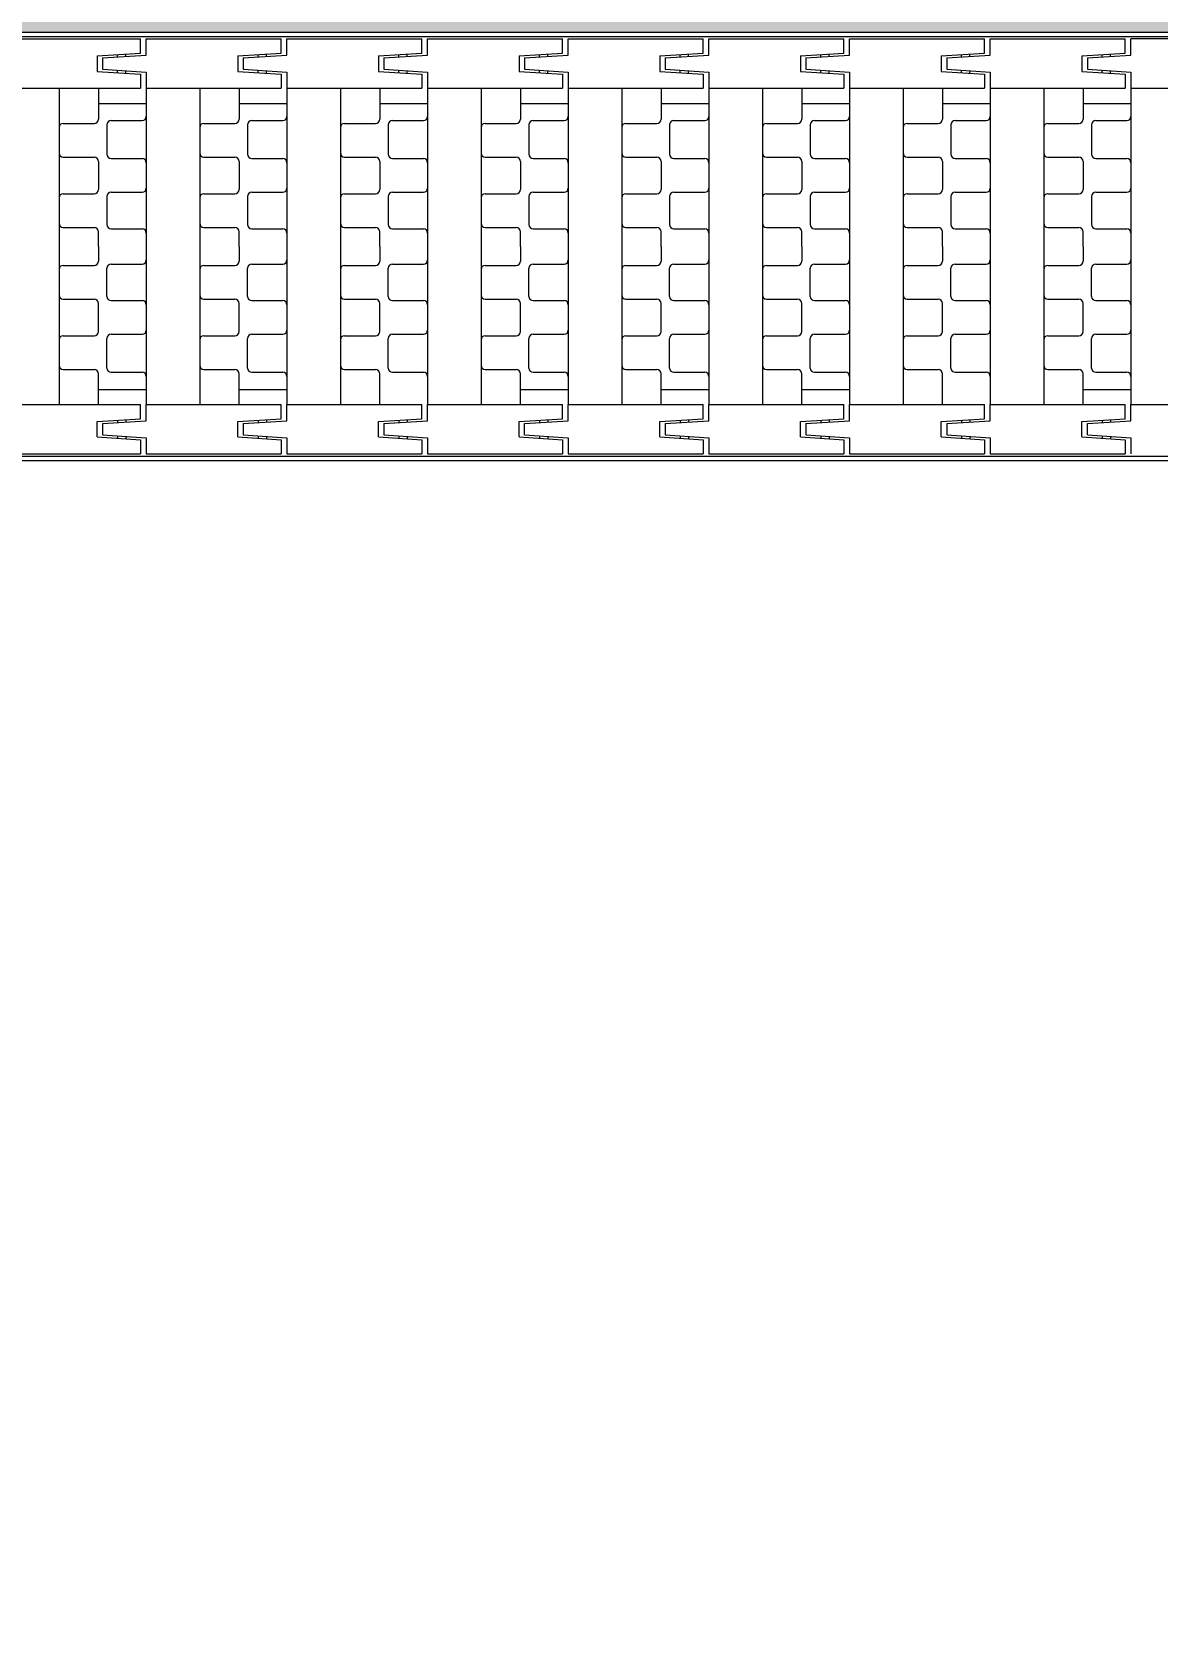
# Model space of a CAD drawing. Header units: millimetres. Extents: x 4003075 to 5615882, y 1445368 to 2591247.
# Drawn here: x 5357577 to 5358103, y 2466413 to 2467168 of the extents above; entities that cross this region are included whole.
import ezdxf

# ---------------------------------------------------------------- set-up
doc = ezdxf.new("R2010")
doc.units = ezdxf.units.MM
doc.layers.add('A_Text', color=3, linetype='Continuous')
doc.layers.add('XR-평면도$0$A-ELEV-PATT', color=9, linetype='Continuous')
doc.layers.add('XR-평면도$0$A-CNTL', color=9, linetype='Continuous', lineweight=15)
doc.layers.add('XR-평면도$0$A-ELEV-LIN3', color=9, linetype='Continuous', lineweight=18)
doc.styles.add('돋움', font='')
doc.styles.get('돋움').set_extended_font_data('DotumChe')

# ---------------------------------------------------------------- blocks, each defined once
blk = doc.blocks.new('XR-평면도$0$무소음트렌치')
at = {"layer": 'XR-평면도$0$A-ELEV-LIN3'}
for p, q in [((0, 200), (7800, 200)), ((1.97, 198.03), (7798.03, 198.03)), ((2189.82, 196.88), (2252.87, 196.88)), ((2252.87, 190.31), (2252.87, 196.88)), ((2255.5, 189.32), (2255.5, 196.88)), ((2255.5, 196.88), (2318.55, 196.88)), ((2318.55, 190.31), (2318.55, 196.88)), ((2321.18, 196.88), (2384.23, 196.88)), ((2321.18, 189.32), (2321.18, 196.88)), ((2384.23, 190.31), (2384.23, 196.88)), ((2386.86, 189.32), (2386.86, 196.88)), ((2386.86, 196.88), (2449.91, 196.88)), ((2449.91, 190.31), (2449.91, 196.88)), ((2452.54, 189.32), (2452.54, 196.88)), ((2452.54, 196.88), (2515.6, 196.88)), ((2515.6, 190.31), (2515.6, 196.88)), ((2518.22, 189.32), (2518.22, 196.88)), ((2518.22, 196.88), (2581.28, 196.88)), ((2581.28, 190.31), (2581.28, 196.88)), ((2583.91, 196.88), (2646.96, 196.88)), ((2583.91, 189.32), (2583.91, 196.88)), ((2646.96, 190.31), (2646.96, 196.88)), ((2649.59, 189.32), (2649.59, 196.88)), ((2649.59, 196.88), (2712.64, 196.88)), ((2712.64, 190.31), (2712.64, 196.88)), ((2715.27, 189.32), (2715.27, 196.88)), ((2778.32, 196.88), (2715.27, 196.88)), ((2232.51, 189), (2252.87, 190.31)), ((2232.51, 189), (2232.51, 181.77)), ((2235.14, 188.01), (2255.5, 189.32)), ((2242.02, 188.45), (2242.02, 189.61)), ((2245.96, 188.71), (2245.96, 189.86)), ((2298.19, 189), (2318.55, 190.31)), ((2298.19, 189), (2298.19, 181.77)), ((2300.82, 188.01), (2321.18, 189.32)), ((2307.7, 188.45), (2307.7, 189.61)), ((2311.64, 188.71), (2311.64, 189.86)), ((2363.87, 189), (2384.23, 190.31)), ((2363.87, 189), (2363.87, 181.77)), ((2366.5, 188.01), (2386.86, 189.32)), ((2373.38, 188.45), (2373.38, 189.61)), ((2377.32, 188.71), (2377.32, 189.86)), ((2429.55, 189), (2449.91, 190.31)), ((2429.55, 189), (2429.55, 181.77)), ((2432.18, 188.01), (2452.54, 189.32)), ((2439.06, 188.45), (2439.06, 189.61)), ((2443, 188.71), (2443, 189.86)), ((2495.24, 189), (2515.6, 190.31)), ((2495.24, 189), (2495.24, 181.77)), ((2497.86, 188.01), (2518.22, 189.32)), ((2504.74, 188.45), (2504.74, 189.61)), ((2508.69, 188.71), (2508.69, 189.86)), ((2560.92, 189), (2581.28, 190.31)), ((2560.92, 189), (2560.92, 181.77)), ((2563.54, 188.01), (2583.91, 189.32)), ((2570.43, 188.45), (2570.43, 189.61)), ((2574.37, 188.71), (2574.37, 189.86)), ((2626.6, 189), (2646.96, 190.31)), ((2626.6, 189), (2626.6, 181.77)), ((2629.23, 188.01), (2649.59, 189.32)), ((2636.11, 188.45), (2636.11, 189.61)), ((2640.05, 188.71), (2640.05, 189.86)), ((2692.28, 189), (2712.64, 190.31)), ((2692.28, 189), (2692.28, 181.77)), ((2694.91, 188.01), (2715.27, 189.32)), ((2701.79, 188.45), (2701.79, 189.61)), ((2705.73, 188.71), (2705.73, 189.86)), ((2232.51, 181.77), (2252.87, 180.46)), ((2235.14, 188.01), (2235.14, 182.76)), ((2235.14, 182.76), (2255.5, 181.44)), ((2242.02, 181.16), (2242.02, 182.31)), ((2245.96, 180.9), (2245.96, 182.06)), ((2255.5, 181.44), (2255.5, 173.89)), ((2298.19, 181.77), (2318.55, 180.46)), ((2300.82, 188.01), (2300.82, 182.76)), ((2300.82, 182.76), (2321.18, 181.44)), ((2307.7, 181.16), (2307.7, 182.31)), ((2311.64, 180.9), (2311.64, 182.06)), ((2321.18, 181.44), (2321.18, 173.89)), ((2363.87, 181.77), (2384.23, 180.46)), ((2366.5, 188.01), (2366.5, 182.76)), ((2366.5, 182.76), (2386.86, 181.44)), ((2373.38, 181.16), (2373.38, 182.31)), ((2377.32, 180.9), (2377.32, 182.06)), ((2386.86, 181.44), (2386.86, 173.89)), ((2429.55, 181.77), (2449.91, 180.46)), ((2432.18, 188.01), (2432.18, 182.76)), ((2432.18, 182.76), (2452.54, 181.44)), ((2439.06, 181.16), (2439.06, 182.31)), ((2443, 180.9), (2443, 182.06)), ((2452.54, 181.44), (2452.54, 173.89)), ((2495.24, 181.77), (2515.6, 180.46)), ((2497.86, 188.01), (2497.86, 182.76)), ((2497.86, 182.76), (2518.22, 181.44)), ((2504.74, 181.16), (2504.74, 182.31)), ((2508.69, 180.9), (2508.69, 182.06)), ((2518.22, 181.44), (2518.22, 173.89)), ((2560.92, 181.77), (2581.28, 180.46)), ((2563.54, 188.01), (2563.54, 182.76)), ((2563.54, 182.76), (2583.91, 181.44)), ((2570.43, 181.16), (2570.43, 182.31)), ((2574.37, 180.9), (2574.37, 182.06)), ((2583.91, 181.44), (2583.91, 173.89)), ((2626.6, 181.77), (2646.96, 180.46)), ((2629.23, 188.01), (2629.23, 182.76)), ((2629.23, 182.76), (2649.59, 181.44)), ((2636.11, 181.16), (2636.11, 182.31)), ((2640.05, 180.9), (2640.05, 182.06)), ((2649.59, 181.44), (2649.59, 173.89)), ((2692.28, 181.77), (2712.64, 180.46)), ((2694.91, 188.01), (2694.91, 182.76)), ((2694.91, 182.76), (2715.27, 181.44)), ((2701.79, 181.16), (2701.79, 182.31)), ((2705.73, 180.9), (2705.73, 182.06)), ((2715.27, 181.44), (2715.27, 173.89)), ((2189.82, 173.89), (2252.87, 173.89)), ((2214.78, 173.89), (2214.78, 26.11)), ((2233.17, 173.89), (2233.17, 159.44)), ((2252.87, 180.46), (2252.87, 173.89)), ((2255.5, 173.89), (2255.5, 26.11)), ((2255.5, 173.89), (2318.55, 173.89)), ((2280.46, 173.89), (2280.46, 26.11)), ((2298.85, 173.89), (2298.85, 159.44)), ((2318.55, 180.46), (2318.55, 173.89)), ((2321.18, 173.89), (2321.18, 26.11)), ((2321.18, 173.89), (2384.23, 173.89)), ((2346.14, 173.89), (2346.14, 26.11)), ((2364.53, 173.89), (2364.53, 159.44)), ((2384.23, 180.46), (2384.23, 173.89)), ((2386.86, 173.89), (2386.86, 26.11)), ((2386.86, 173.89), (2449.91, 173.89)), ((2411.82, 173.89), (2411.82, 26.11)), ((2430.21, 173.89), (2430.21, 159.44)), ((2449.91, 180.46), (2449.91, 173.89)), ((2452.54, 173.89), (2452.54, 26.11)), ((2452.54, 173.89), (2515.6, 173.89)), ((2477.5, 173.89), (2477.5, 26.11)), ((2495.89, 173.89), (2495.89, 159.44)), ((2515.6, 180.46), (2515.6, 173.89)), ((2518.22, 173.89), (2518.22, 26.11)), ((2518.22, 173.89), (2581.28, 173.89)), ((2543.18, 173.89), (2543.18, 26.11)), ((2561.57, 173.89), (2561.57, 159.44)), ((2581.28, 180.46), (2581.28, 173.89)), ((2583.91, 173.89), (2583.91, 26.11)), ((2583.91, 173.89), (2646.96, 173.89)), ((2608.86, 173.89), (2608.86, 26.11)), ((2627.25, 173.89), (2627.25, 159.44)), ((2646.96, 180.46), (2646.96, 173.89)), ((2649.59, 173.89), (2649.59, 26.11)), ((2649.59, 173.89), (2712.64, 173.89)), ((2674.55, 173.89), (2674.55, 26.11)), ((2692.94, 173.89), (2692.94, 159.44)), ((2712.64, 180.46), (2712.64, 173.89)), ((2715.27, 173.89), (2715.27, 26.11)), ((2715.27, 173.89), (2778.32, 173.89)), ((2233.17, 166.83), (2255.5, 166.83)), ((2298.85, 166.83), (2321.18, 166.83)), ((2364.53, 166.83), (2386.86, 166.83)), ((2430.21, 166.83), (2452.54, 166.83)), ((2495.89, 166.83), (2518.22, 166.83)), ((2561.57, 166.83), (2583.91, 166.83)), ((2627.25, 166.83), (2649.59, 166.83)), ((2692.94, 166.83), (2715.27, 166.83)), ((2239.08, 158.78), (2253.53, 158.78)), ((2304.76, 158.78), (2319.21, 158.78)), ((2370.44, 158.78), (2384.89, 158.78)), ((2436.12, 158.78), (2450.57, 158.78)), ((2501.8, 158.78), (2516.25, 158.78)), ((2567.48, 158.78), (2581.93, 158.78)), ((2633.17, 158.78), (2647.62, 158.78)), ((2698.85, 158.78), (2713.3, 158.78)), ((2216.75, 157.47), (2231.2, 157.47)), ((2237.11, 156.81), (2237.11, 143.02)), ((2282.43, 157.47), (2296.88, 157.47)), ((2302.79, 156.81), (2302.79, 143.02)), ((2348.11, 157.47), (2362.56, 157.47)), ((2368.47, 156.81), (2368.47, 143.02)), ((2413.79, 157.47), (2428.24, 157.47)), ((2434.15, 156.81), (2434.15, 143.02)), ((2479.47, 157.47), (2493.92, 157.47)), ((2499.83, 156.81), (2499.83, 143.02)), ((2545.15, 157.47), (2559.6, 157.47)), ((2565.51, 156.81), (2565.51, 143.02)), ((2610.83, 157.47), (2625.28, 157.47)), ((2631.2, 156.81), (2631.2, 143.02)), ((2676.52, 157.47), (2690.97, 157.47)), ((2696.88, 156.81), (2696.88, 143.02)), ((2216.75, 141.71), (2231.2, 141.71)), ((2233.17, 139.73), (2233.17, 126.6)), ((2239.08, 141.05), (2253.53, 141.05)), ((2282.43, 141.71), (2296.88, 141.71)), ((2298.85, 139.73), (2298.85, 126.6)), ((2304.76, 141.05), (2319.21, 141.05)), ((2348.11, 141.71), (2362.56, 141.71)), ((2364.53, 139.73), (2364.53, 126.6)), ((2370.44, 141.05), (2384.89, 141.05)), ((2413.79, 141.71), (2428.24, 141.71)), ((2430.21, 139.73), (2430.21, 126.6)), ((2436.12, 141.05), (2450.57, 141.05)), ((2479.47, 141.71), (2493.92, 141.71)), ((2495.89, 139.73), (2495.89, 126.6)), ((2501.8, 141.05), (2516.25, 141.05)), ((2545.15, 141.71), (2559.6, 141.71)), ((2561.57, 139.73), (2561.57, 126.6)), ((2567.48, 141.05), (2581.93, 141.05)), ((2610.83, 141.71), (2625.28, 141.71)), ((2627.25, 139.73), (2627.25, 126.6)), ((2633.17, 141.05), (2647.62, 141.05)), ((2676.52, 141.71), (2690.97, 141.71)), ((2692.94, 139.73), (2692.94, 126.6)), ((2698.85, 141.05), (2713.3, 141.05)), ((2216.75, 124.63), (2231.2, 124.63)), ((2237.11, 123.31), (2237.11, 110.18)), ((2239.08, 125.29), (2253.53, 125.29)), ((2282.43, 124.63), (2296.88, 124.63)), ((2302.79, 123.31), (2302.79, 110.18)), ((2304.76, 125.29), (2319.21, 125.29)), ((2348.11, 124.63), (2362.56, 124.63)), ((2368.47, 123.31), (2368.47, 110.18)), ((2370.44, 125.29), (2384.89, 125.29)), ((2413.79, 124.63), (2428.24, 124.63)), ((2434.15, 123.31), (2434.15, 110.18)), ((2436.12, 125.29), (2450.57, 125.29)), ((2479.47, 124.63), (2493.92, 124.63)), ((2499.83, 123.31), (2499.83, 110.18)), ((2501.8, 125.29), (2516.25, 125.29)), ((2545.15, 124.63), (2559.6, 124.63)), ((2565.51, 123.31), (2565.51, 110.18)), ((2567.48, 125.29), (2581.93, 125.29)), ((2610.83, 124.63), (2625.28, 124.63)), ((2631.2, 123.31), (2631.2, 110.18)), ((2633.17, 125.29), (2647.62, 125.29)), ((2676.52, 124.63), (2690.97, 124.63)), ((2696.88, 123.31), (2696.88, 110.18)), ((2698.85, 125.29), (2713.3, 125.29)), ((2216.75, 108.86), (2231.2, 108.86)), ((2233.17, 100), (2233.17, 106.89)), ((2239.08, 108.21), (2253.53, 108.21)), ((2282.43, 108.86), (2296.88, 108.86)), ((2298.85, 100), (2298.85, 106.89)), ((2304.76, 108.21), (2319.21, 108.21)), ((2348.11, 108.86), (2362.56, 108.86)), ((2364.53, 100), (2364.53, 106.89)), ((2370.44, 108.21), (2384.89, 108.21)), ((2413.79, 108.86), (2428.24, 108.86)), ((2430.21, 100), (2430.21, 106.89)), ((2436.12, 108.21), (2450.57, 108.21)), ((2479.47, 108.86), (2493.92, 108.86)), ((2495.89, 100), (2495.89, 106.89)), ((2501.8, 108.21), (2516.25, 108.21)), ((2545.15, 108.86), (2559.6, 108.86)), ((2561.57, 100), (2561.57, 106.89)), ((2567.48, 108.21), (2581.93, 108.21)), ((2610.83, 108.86), (2625.28, 108.86)), ((2627.25, 100), (2627.25, 106.89)), ((2633.17, 108.21), (2647.62, 108.21)), ((2676.52, 108.86), (2690.97, 108.86)), ((2692.94, 100), (2692.94, 106.89)), ((2698.85, 108.21), (2713.3, 108.21)), ((2233.17, 100), (2233.17, 93.1)), ((2298.85, 100), (2298.85, 93.1)), ((2364.53, 100), (2364.53, 93.1)), ((2430.21, 100), (2430.21, 93.1)), ((2495.89, 100), (2495.89, 93.1)), ((2561.57, 100), (2561.57, 93.1)), ((2627.25, 100), (2627.25, 93.1)), ((2692.94, 100), (2692.94, 93.1)), ((2216.75, 91.13), (2231.2, 91.13)), ((2239.08, 91.79), (2253.53, 91.79)), ((2282.43, 91.13), (2296.88, 91.13)), ((2304.76, 91.79), (2319.21, 91.79)), ((2348.11, 91.13), (2362.56, 91.13)), ((2370.44, 91.79), (2384.89, 91.79)), ((2413.79, 91.13), (2428.24, 91.13)), ((2436.12, 91.79), (2450.57, 91.79)), ((2479.47, 91.13), (2493.92, 91.13)), ((2501.8, 91.79), (2516.25, 91.79)), ((2545.15, 91.13), (2559.6, 91.13)), ((2567.48, 91.79), (2581.93, 91.79)), ((2610.83, 91.13), (2625.28, 91.13)), ((2633.17, 91.79), (2647.62, 91.79)), ((2676.52, 91.13), (2690.97, 91.13)), ((2698.85, 91.79), (2713.3, 91.79)), ((2237.11, 76.68), (2237.11, 89.82)), ((2302.79, 76.68), (2302.79, 89.82)), ((2368.47, 76.68), (2368.47, 89.82)), ((2434.15, 76.68), (2434.15, 89.82)), ((2499.83, 76.68), (2499.83, 89.82)), ((2565.51, 76.68), (2565.51, 89.82)), ((2631.2, 76.68), (2631.2, 89.82)), ((2696.88, 76.68), (2696.88, 89.82)), ((2216.75, 75.37), (2231.2, 75.37)), ((2233.17, 60.26), (2233.17, 73.4)), ((2239.08, 74.71), (2253.53, 74.71)), ((2282.43, 75.37), (2296.88, 75.37)), ((2298.85, 60.26), (2298.85, 73.4)), ((2304.76, 74.71), (2319.21, 74.71)), ((2348.11, 75.37), (2362.56, 75.37)), ((2364.53, 60.26), (2364.53, 73.4)), ((2370.44, 74.71), (2384.89, 74.71)), ((2413.79, 75.37), (2428.24, 75.37)), ((2430.21, 60.26), (2430.21, 73.4)), ((2436.12, 74.71), (2450.57, 74.71)), ((2479.47, 75.37), (2493.92, 75.37)), ((2495.89, 60.26), (2495.89, 73.4)), ((2501.8, 74.71), (2516.25, 74.71)), ((2545.15, 75.37), (2559.6, 75.37)), ((2561.57, 60.26), (2561.57, 73.4)), ((2567.48, 74.71), (2581.93, 74.71)), ((2610.83, 75.37), (2625.28, 75.37)), ((2627.25, 60.26), (2627.25, 73.4)), ((2633.17, 74.71), (2647.62, 74.71)), ((2676.52, 75.37), (2690.97, 75.37)), ((2692.94, 60.26), (2692.94, 73.4)), ((2698.85, 74.71), (2713.3, 74.71)), ((2216.75, 58.29), (2231.2, 58.29)), ((2237.11, 43.18), (2237.11, 56.98)), ((2239.08, 58.95), (2253.53, 58.95)), ((2282.43, 58.29), (2296.88, 58.29)), ((2302.79, 43.18), (2302.79, 56.98)), ((2304.76, 58.95), (2319.21, 58.95)), ((2348.11, 58.29), (2362.56, 58.29)), ((2368.47, 43.18), (2368.47, 56.98)), ((2370.44, 58.95), (2384.89, 58.95)), ((2413.79, 58.29), (2428.24, 58.29)), ((2434.15, 43.18), (2434.15, 56.98)), ((2436.12, 58.95), (2450.57, 58.95)), ((2479.47, 58.29), (2493.92, 58.29)), ((2499.83, 43.18), (2499.83, 56.98)), ((2501.8, 58.95), (2516.25, 58.95)), ((2545.15, 58.29), (2559.6, 58.29)), ((2565.51, 43.18), (2565.51, 56.98)), ((2567.48, 58.95), (2581.93, 58.95)), ((2610.83, 58.29), (2625.28, 58.29)), ((2631.2, 43.18), (2631.2, 56.98)), ((2633.17, 58.95), (2647.62, 58.95)), ((2676.52, 58.29), (2690.97, 58.29)), ((2696.88, 43.18), (2696.88, 56.98)), ((2698.85, 58.95), (2713.3, 58.95)), ((2216.75, 42.53), (2231.2, 42.53)), ((2233.17, 26.11), (2233.17, 40.56)), ((2239.08, 41.21), (2253.53, 41.21)), ((2282.43, 42.53), (2296.88, 42.53)), ((2298.85, 26.11), (2298.85, 40.56)), ((2304.76, 41.21), (2319.21, 41.21)), ((2348.11, 42.53), (2362.56, 42.53)), ((2364.53, 26.11), (2364.53, 40.56)), ((2370.44, 41.21), (2384.89, 41.21)), ((2413.79, 42.53), (2428.24, 42.53)), ((2430.21, 26.11), (2430.21, 40.56)), ((2436.12, 41.21), (2450.57, 41.21)), ((2479.47, 42.53), (2493.92, 42.53)), ((2495.89, 26.11), (2495.89, 40.56)), ((2501.8, 41.21), (2516.25, 41.21)), ((2545.15, 42.53), (2559.6, 42.53)), ((2561.57, 26.11), (2561.57, 40.56)), ((2567.48, 41.21), (2581.93, 41.21)), ((2610.83, 42.53), (2625.28, 42.53)), ((2627.25, 26.11), (2627.25, 40.56)), ((2633.17, 41.21), (2647.62, 41.21)), ((2676.52, 42.53), (2690.97, 42.53)), ((2692.94, 26.11), (2692.94, 40.56)), ((2698.85, 41.21), (2713.3, 41.21)), ((2233.17, 33.17), (2255.5, 33.17)), ((2298.85, 33.17), (2321.18, 33.17)), ((2430.21, 33.17), (2452.54, 33.17)), ((2495.89, 33.17), (2518.22, 33.17)), ((2561.57, 33.17), (2583.91, 33.17)), ((2692.94, 33.17), (2715.27, 33.17)), ((2189.82, 26.11), (2252.87, 26.11)), ((2252.87, 19.54), (2252.87, 26.11)), ((2255.5, 18.55), (2255.5, 26.11)), ((2255.5, 26.11), (2318.55, 26.11)), ((2318.55, 19.54), (2318.55, 26.11)), ((2321.18, 26.11), (2384.23, 26.11)), ((2321.18, 18.55), (2321.18, 26.11)), ((2384.23, 19.54), (2384.23, 26.11)), ((2386.86, 18.55), (2386.86, 26.11)), ((2386.86, 26.11), (2449.91, 26.11)), ((2449.91, 19.54), (2449.91, 26.11)), ((2452.54, 26.11), (2515.6, 26.11)), ((2452.54, 18.55), (2452.54, 26.11)), ((2515.6, 19.54), (2515.6, 26.11)), ((2518.22, 18.55), (2518.22, 26.11)), ((2518.22, 26.11), (2581.28, 26.11)), ((2581.28, 19.54), (2581.28, 26.11)), ((2583.91, 26.11), (2646.96, 26.11)), ((2583.91, 18.55), (2583.91, 26.11)), ((2646.96, 19.54), (2646.96, 26.11)), ((2649.59, 18.55), (2649.59, 26.11)), ((2649.59, 26.11), (2712.64, 26.11)), ((2712.64, 19.54), (2712.64, 26.11)), ((2715.27, 26.11), (2778.32, 26.11)), ((2715.27, 18.55), (2715.27, 26.11)), ((2232.51, 18.22), (2252.87, 19.54)), ((2232.51, 11), (2232.51, 18.22)), ((2235.14, 17.24), (2255.5, 18.55)), ((2235.14, 17.24), (2235.14, 11.98)), ((2242.05, 18.84), (2242.05, 17.68)), ((2245.99, 19.09), (2245.99, 17.94)), ((2298.19, 18.22), (2318.55, 19.54)), ((2298.19, 11), (2298.19, 18.22)), ((2300.82, 17.24), (2321.18, 18.55)), ((2300.82, 17.24), (2300.82, 11.98)), ((2307.73, 18.84), (2307.73, 17.68)), ((2311.67, 19.09), (2311.67, 17.94)), ((2363.87, 18.22), (2384.23, 19.54)), ((2363.87, 11), (2363.87, 18.22)), ((2366.5, 17.24), (2386.86, 18.55)), ((2366.5, 17.24), (2366.5, 11.98)), ((2373.41, 18.84), (2373.41, 17.68)), ((2377.35, 19.09), (2377.35, 17.94)), ((2429.55, 18.22), (2449.91, 19.54)), ((2429.55, 11), (2429.55, 18.22)), ((2432.18, 17.24), (2452.54, 18.55)), ((2432.18, 11.98), (2432.18, 17.24)), ((2439.06, 18.84), (2439.06, 17.68)), ((2443, 19.09), (2443, 17.94)), ((2495.24, 18.22), (2515.6, 19.54)), ((2495.24, 11), (2495.24, 18.22)), ((2497.86, 17.24), (2518.22, 18.55)), ((2497.86, 17.24), (2497.86, 11.98)), ((2504.77, 18.84), (2504.77, 17.68)), ((2508.71, 19.09), (2508.71, 17.94)), ((2560.92, 18.22), (2581.28, 19.54)), ((2560.92, 11), (2560.92, 18.22)), ((2563.54, 17.24), (2583.91, 18.55)), ((2563.54, 17.24), (2563.54, 11.98)), ((2570.45, 18.84), (2570.45, 17.68)), ((2574.4, 19.09), (2574.4, 17.94)), ((2626.6, 18.22), (2646.96, 19.54)), ((2626.6, 11), (2626.6, 18.22)), ((2629.23, 17.24), (2649.59, 18.55)), ((2629.23, 17.24), (2629.23, 11.98)), ((2636.14, 18.84), (2636.14, 17.68)), ((2640.08, 19.09), (2640.08, 17.94)), ((2692.28, 18.22), (2712.64, 19.54)), ((2692.28, 11), (2692.28, 18.22)), ((2694.91, 17.24), (2715.27, 18.55)), ((2694.91, 11.98), (2694.91, 17.24)), ((2701.79, 18.84), (2701.79, 17.68)), ((2705.73, 19.09), (2705.73, 17.94)), ((2232.51, 11), (2252.87, 9.69)), ((2235.14, 11.98), (2255.5, 10.67)), ((2242.05, 11.54), (2242.05, 10.38)), ((2245.99, 11.28), (2245.99, 10.13)), ((2252.87, 9.69), (2252.87, 3.12)), ((2255.5, 10.67), (2255.5, 3.12)), ((2298.19, 11), (2318.55, 9.69)), ((2300.82, 11.98), (2321.18, 10.67)), ((2307.73, 11.54), (2307.73, 10.38)), ((2311.67, 11.28), (2311.67, 10.13)), ((2318.55, 9.69), (2318.55, 3.12)), ((2321.18, 10.67), (2321.18, 3.12)), ((2363.87, 11), (2384.23, 9.69)), ((2366.5, 11.98), (2386.86, 10.67)), ((2373.41, 11.54), (2373.41, 10.38)), ((2377.35, 11.28), (2377.35, 10.13)), ((2384.23, 9.69), (2384.23, 3.12)), ((2386.86, 10.67), (2386.86, 3.12)), ((2429.55, 11), (2449.91, 9.69)), ((2432.18, 11.98), (2452.54, 10.67)), ((2439.06, 11.54), (2439.06, 10.39)), ((2443, 11.29), (2443, 10.13)), ((2449.91, 9.69), (2449.91, 3.12)), ((2452.54, 10.67), (2452.54, 3.12)), ((2495.24, 11), (2515.6, 9.69)), ((2497.86, 11.98), (2518.22, 10.67)), ((2504.77, 11.54), (2504.77, 10.38)), ((2508.71, 11.28), (2508.71, 10.13)), ((2515.6, 9.69), (2515.6, 3.12)), ((2518.22, 10.67), (2518.22, 3.12)), ((2560.92, 11), (2581.28, 9.69)), ((2563.54, 11.98), (2583.91, 10.67)), ((2570.45, 11.54), (2570.45, 10.38)), ((2574.4, 11.28), (2574.4, 10.13)), ((2581.28, 9.69), (2581.28, 3.12)), ((2583.91, 10.67), (2583.91, 3.12)), ((2626.6, 11), (2646.96, 9.69)), ((2629.23, 11.98), (2649.59, 10.67)), ((2636.14, 11.54), (2636.14, 10.38)), ((2640.08, 11.28), (2640.08, 10.13)), ((2646.96, 9.69), (2646.96, 3.12)), ((2649.59, 10.67), (2649.59, 3.12)), ((2692.28, 11), (2712.64, 9.69)), ((2694.91, 11.98), (2715.27, 10.67)), ((2701.79, 11.54), (2701.79, 10.39)), ((2705.73, 11.29), (2705.73, 10.13)), ((2712.64, 9.69), (2712.64, 3.12)), ((2715.27, 10.67), (2715.27, 3.12)), ((1.97, 1.97), (7798.03, 1.97)), ((2189.82, 3.12), (2252.87, 3.12)), ((2255.5, 3.12), (2318.55, 3.12)), ((2321.18, 3.12), (2384.23, 3.12)), ((2386.86, 3.12), (2449.91, 3.12)), ((2452.54, 3.12), (2515.6, 3.12)), ((2518.22, 3.12), (2581.28, 3.12)), ((2583.91, 3.12), (2646.96, 3.12)), ((2649.59, 3.12), (2712.64, 3.12)), ((0, 0), (7800, 0))]:
    blk.add_line(p, q, dxfattribs=at)
for centre, start, end in [((2231.2, 159.44), 270, 0), ((2239.08, 156.81), 90, 180), ((2253.53, 160.75), 270, 0), ((2296.88, 159.44), 270, 0), ((2304.76, 156.81), 90, 180), ((2319.21, 160.75), 270, 0), ((2362.56, 159.44), 270, 0), ((2370.44, 156.81), 90, 180), ((2384.89, 160.75), 270, 0), ((2428.24, 159.44), 270, 0), ((2436.12, 156.81), 90, 180), ((2450.57, 160.75), 270, 0), ((2493.92, 159.44), 270, 0), ((2501.8, 156.81), 90, 180), ((2516.25, 160.75), 270, 0), ((2559.6, 159.44), 270, 0), ((2567.48, 156.81), 90, 180), ((2581.93, 160.75), 270, 0), ((2625.28, 159.44), 270, 0), ((2633.17, 156.81), 90, 180), ((2647.62, 160.75), 270, 0), ((2690.97, 159.44), 270, 0), ((2698.85, 156.81), 90, 180), ((2713.3, 160.75), 270, 0), ((2216.75, 155.5), 90, 180), ((2282.43, 155.5), 90, 180), ((2348.11, 155.5), 90, 180), ((2413.79, 155.5), 90, 180), ((2479.47, 155.5), 90, 180), ((2545.15, 155.5), 90, 180), ((2610.83, 155.5), 90, 180), ((2676.52, 155.5), 90, 180), ((2216.75, 143.68), 180, 270), ((2282.43, 143.68), 180, 270), ((2348.11, 143.68), 180, 270), ((2413.79, 143.68), 180, 270), ((2479.47, 143.68), 180, 270), ((2545.15, 143.68), 180, 270), ((2610.83, 143.68), 180, 270), ((2676.52, 143.68), 180, 270), ((2231.2, 139.73), 0, 90), ((2239.08, 143.02), 180, 270), ((2253.53, 139.08), 0, 90), ((2296.88, 139.73), 0, 90), ((2304.76, 143.02), 180, 270), ((2319.21, 139.08), 0, 90), ((2362.56, 139.73), 0, 90), ((2370.44, 143.02), 180, 270), ((2384.89, 139.08), 0, 90), ((2428.24, 139.73), 0, 90), ((2436.12, 143.02), 180, 270), ((2450.57, 139.08), 0, 90), ((2493.92, 139.73), 0, 90), ((2501.8, 143.02), 180, 270), ((2516.25, 139.08), 0, 90), ((2559.6, 139.73), 0, 90), ((2567.48, 143.02), 180, 270), ((2581.93, 139.08), 0, 90), ((2625.28, 139.73), 0, 90), ((2633.17, 143.02), 180, 270), ((2647.62, 139.08), 0, 90), ((2690.97, 139.73), 0, 90), ((2698.85, 143.02), 180, 270), ((2713.3, 139.08), 0, 90), ((2216.75, 122.66), 90, 180), ((2231.2, 126.6), 270, 0), ((2239.08, 123.31), 90, 180), ((2253.53, 127.26), 270, 0), ((2282.43, 122.66), 90, 180), ((2296.88, 126.6), 270, 0), ((2304.76, 123.31), 90, 180), ((2319.21, 127.26), 270, 0), ((2348.11, 122.66), 90, 180), ((2362.56, 126.6), 270, 0), ((2370.44, 123.31), 90, 180), ((2384.89, 127.26), 270, 0), ((2413.79, 122.66), 90, 180), ((2428.24, 126.6), 270, 0), ((2436.12, 123.31), 90, 180), ((2450.57, 127.26), 270, 0), ((2479.47, 122.66), 90, 180), ((2493.92, 126.6), 270, 0), ((2501.8, 123.31), 90, 180), ((2516.25, 127.26), 270, 0), ((2545.15, 122.66), 90, 180), ((2559.6, 126.6), 270, 0), ((2567.48, 123.31), 90, 180), ((2581.93, 127.26), 270, 0), ((2610.83, 122.66), 90, 180), ((2625.28, 126.6), 270, 0), ((2633.17, 123.31), 90, 180), ((2647.62, 127.26), 270, 0), ((2676.52, 122.66), 90, 180), ((2690.97, 126.6), 270, 0), ((2698.85, 123.31), 90, 180), ((2713.3, 127.26), 270, 0), ((2216.75, 110.84), 180, 270), ((2231.2, 106.89), 0, 90), ((2239.08, 110.18), 180, 270), ((2253.53, 106.24), 0, 90), ((2282.43, 110.84), 180, 270), ((2296.88, 106.89), 0, 90), ((2304.76, 110.18), 180, 270), ((2319.21, 106.24), 0, 90), ((2348.11, 110.84), 180, 270), ((2362.56, 106.89), 0, 90), ((2370.44, 110.18), 180, 270), ((2384.89, 106.24), 0, 90), ((2413.79, 110.84), 180, 270), ((2428.24, 106.89), 0, 90), ((2436.12, 110.18), 180, 270), ((2450.57, 106.24), 0, 90), ((2479.47, 110.84), 180, 270), ((2493.92, 106.89), 0, 90), ((2501.8, 110.18), 180, 270), ((2516.25, 106.24), 0, 90), ((2545.15, 110.84), 180, 270), ((2559.6, 106.89), 0, 90), ((2567.48, 110.18), 180, 270), ((2581.93, 106.24), 0, 90), ((2610.83, 110.84), 180, 270), ((2625.28, 106.89), 0, 90), ((2633.17, 110.18), 180, 270), ((2647.62, 106.24), 0, 90), ((2676.52, 110.84), 180, 270), ((2690.97, 106.89), 0, 90), ((2698.85, 110.18), 180, 270), ((2713.3, 106.24), 0, 90), ((2216.75, 89.16), 90, 180), ((2231.2, 93.1), 270, 0), ((2239.08, 89.82), 90, 180), ((2253.53, 93.76), 270, 0), ((2282.43, 89.16), 90, 180), ((2296.88, 93.1), 270, 0), ((2304.76, 89.82), 90, 180), ((2319.21, 93.76), 270, 0), ((2348.11, 89.16), 90, 180), ((2362.56, 93.1), 270, 0), ((2370.44, 89.82), 90, 180), ((2384.89, 93.76), 270, 0), ((2413.79, 89.16), 90, 180), ((2428.24, 93.1), 270, 0), ((2436.12, 89.82), 90, 180), ((2450.57, 93.76), 270, 0), ((2479.47, 89.16), 90, 180), ((2493.92, 93.1), 270, 0), ((2501.8, 89.82), 90, 180), ((2516.25, 93.76), 270, 0), ((2545.15, 89.16), 90, 180), ((2559.6, 93.1), 270, 0), ((2567.48, 89.82), 90, 180), ((2581.93, 93.76), 270, 0), ((2610.83, 89.16), 90, 180), ((2625.28, 93.1), 270, 0), ((2633.17, 89.82), 90, 180), ((2647.62, 93.76), 270, 0), ((2676.52, 89.16), 90, 180), ((2690.97, 93.1), 270, 0), ((2698.85, 89.82), 90, 180), ((2713.3, 93.76), 270, 0), ((2216.75, 77.34), 180, 270), ((2239.08, 76.68), 180, 270), ((2282.43, 77.34), 180, 270), ((2304.76, 76.68), 180, 270), ((2348.11, 77.34), 180, 270), ((2370.44, 76.68), 180, 270), ((2413.79, 77.34), 180, 270), ((2436.12, 76.68), 180, 270), ((2479.47, 77.34), 180, 270), ((2501.8, 76.68), 180, 270), ((2545.15, 77.34), 180, 270), ((2567.48, 76.68), 180, 270), ((2610.83, 77.34), 180, 270), ((2633.17, 76.68), 180, 270), ((2676.52, 77.34), 180, 270), ((2698.85, 76.68), 180, 270), ((2231.2, 73.4), 0, 90), ((2253.53, 72.74), 0, 90), ((2296.88, 73.4), 0, 90), ((2319.21, 72.74), 0, 90), ((2362.56, 73.4), 0, 90), ((2384.89, 72.74), 0, 90), ((2428.24, 73.4), 0, 90), ((2450.57, 72.74), 0, 90), ((2493.92, 73.4), 0, 90), ((2516.25, 72.74), 0, 90), ((2559.6, 73.4), 0, 90), ((2581.93, 72.74), 0, 90), ((2625.28, 73.4), 0, 90), ((2647.62, 72.74), 0, 90), ((2690.97, 73.4), 0, 90), ((2713.3, 72.74), 0, 90), ((2253.53, 60.92), 270, 0), ((2319.21, 60.92), 270, 0), ((2384.89, 60.92), 270, 0), ((2450.57, 60.92), 270, 0), ((2516.25, 60.92), 270, 0), ((2581.93, 60.92), 270, 0), ((2647.62, 60.92), 270, 0), ((2713.3, 60.92), 270, 0), ((2216.75, 56.32), 90, 180), ((2231.2, 60.26), 270, 0), ((2239.08, 56.98), 90, 180), ((2282.43, 56.32), 90, 180), ((2296.88, 60.26), 270, 0), ((2304.76, 56.98), 90, 180), ((2348.11, 56.32), 90, 180), ((2362.56, 60.26), 270, 0), ((2370.44, 56.98), 90, 180), ((2413.79, 56.32), 90, 180), ((2428.24, 60.26), 270, 0), ((2436.12, 56.98), 90, 180), ((2479.47, 56.32), 90, 180), ((2493.92, 60.26), 270, 0), ((2501.8, 56.98), 90, 180), ((2545.15, 56.32), 90, 180), ((2559.6, 60.26), 270, 0), ((2567.48, 56.98), 90, 180), ((2610.83, 56.32), 90, 180), ((2625.28, 60.26), 270, 0), ((2633.17, 56.98), 90, 180), ((2676.52, 56.32), 90, 180), ((2690.97, 60.26), 270, 0), ((2698.85, 56.98), 90, 180), ((2216.75, 44.5), 180, 270), ((2231.2, 40.56), 0, 90), ((2239.08, 43.18), 180, 270), ((2253.53, 39.24), 0, 90), ((2282.43, 44.5), 180, 270), ((2296.88, 40.56), 0, 90), ((2304.76, 43.18), 180, 270), ((2319.21, 39.24), 0, 90), ((2348.11, 44.5), 180, 270), ((2362.56, 40.56), 0, 90), ((2370.44, 43.18), 180, 270), ((2384.89, 39.24), 0, 90), ((2413.79, 44.5), 180, 270), ((2428.24, 40.56), 0, 90), ((2436.12, 43.18), 180, 270), ((2450.57, 39.24), 0, 90), ((2479.47, 44.5), 180, 270), ((2493.92, 40.56), 0, 90), ((2501.8, 43.18), 180, 270), ((2516.25, 39.24), 0, 90), ((2545.15, 44.5), 180, 270), ((2559.6, 40.56), 0, 90), ((2567.48, 43.18), 180, 270), ((2581.93, 39.24), 0, 90), ((2610.83, 44.5), 180, 270), ((2625.28, 40.56), 0, 90), ((2633.17, 43.18), 180, 270), ((2647.62, 39.24), 0, 90), ((2676.52, 44.5), 180, 270), ((2690.97, 40.56), 0, 90), ((2698.85, 43.18), 180, 270), ((2713.3, 39.24), 0, 90)]:
    blk.add_arc(centre, 1.97, start, end, dxfattribs=at)
blk = doc.blocks.new('XR-평면도$0$RAMP_내려감(기준층) (220802)')
at = {"layer": 'XR-평면도$0$A-ELEV-PATT'}
h = blk.add_hatch(dxfattribs=at)
h.set_pattern_fill('HEX', color=256, scale=100, angle=135)
h.set_pattern_definition([(135, (-1188188.16, -722710.9), (-388.8564, -388.8564), [317.5, -635]), (255, (-1188188.16, -722710.9), (531.18773, -142.33132), [317.5, -635]), (195, (-1188412.67, -722486.4), (142.33132, -531.18773), [317.5, -635])])
edge = h.paths.add_edge_path()
edge.add_arc((0, -15000), 12100, 540, 542.368269)
edge.add_line((-12089.67, -15500), (-19900, -15500))
edge.add_line((-19900, -15500), (-19900, 15000))
edge.add_arc((0, 15000), 19900, 0, 180, ccw=False)
edge.add_line((19900, 15000), (19900, -15500))
edge.add_line((19900, -15500), (12089.67, -15500))
edge.add_arc((0, -15000), 12100, 717.631731, 720)
edge.add_line((12100, -15000), (12100, 15000))
edge.add_arc((0, 15000), 12100, 360, 540)
edge.add_line((-12100, 15000), (-12100, -15000))
at = {"layer": 'XR-평면도$0$A-CNTL', "ltscale": 300}
blk.add_lwpolyline([(-20700, 15000), (-20700, -15000, 0.414214), (0, -35700, 0.414214), (20700, -15000), (20700, 15000, 0.414214), (0, 35700, 0.414214)], format="xyb", close=True, dxfattribs=at)
at = {"layer": 'XR-평면도$0$A-ELEV-LIN3'}
blk.add_lwpolyline([(-19700, -15700), (-12280.07, -15700, 0.397632), (0, -27300, 0.397632), (12280.07, -15700), (19700, -15700), (19700, -34700), (-19700, -34700)], format="xyb", close=True, dxfattribs=at)
blk.add_blockref('XR-평면도$0$무소음트렌치', (12100, -15700), dxfattribs=at)

msp = doc.modelspace()

# ---------------------------------------------------------------- block references
msp.add_blockref('XR-평면도$0$RAMP_내려감(기준층) (220802)', (5343275.04, 2482667.56))

# ---------------------------------------------------------------- texts
at = {"layer": 'A_Text', "color": 3, "insert": (5345840.26, 2466895.45), "char_height": 1500, "attachment_point": 1, "style": '돋움'}
msp.add_mtext_dynamic_manual_height_columns('#8\\P면    적 : 726M2\\P측정횟수 : 6회\\P측정길이 : 20.1M', width=21611.5028, gutter_width=7500, heights=[10868.51], dxfattribs=at)

doc.saveas('drawing.dxf')
